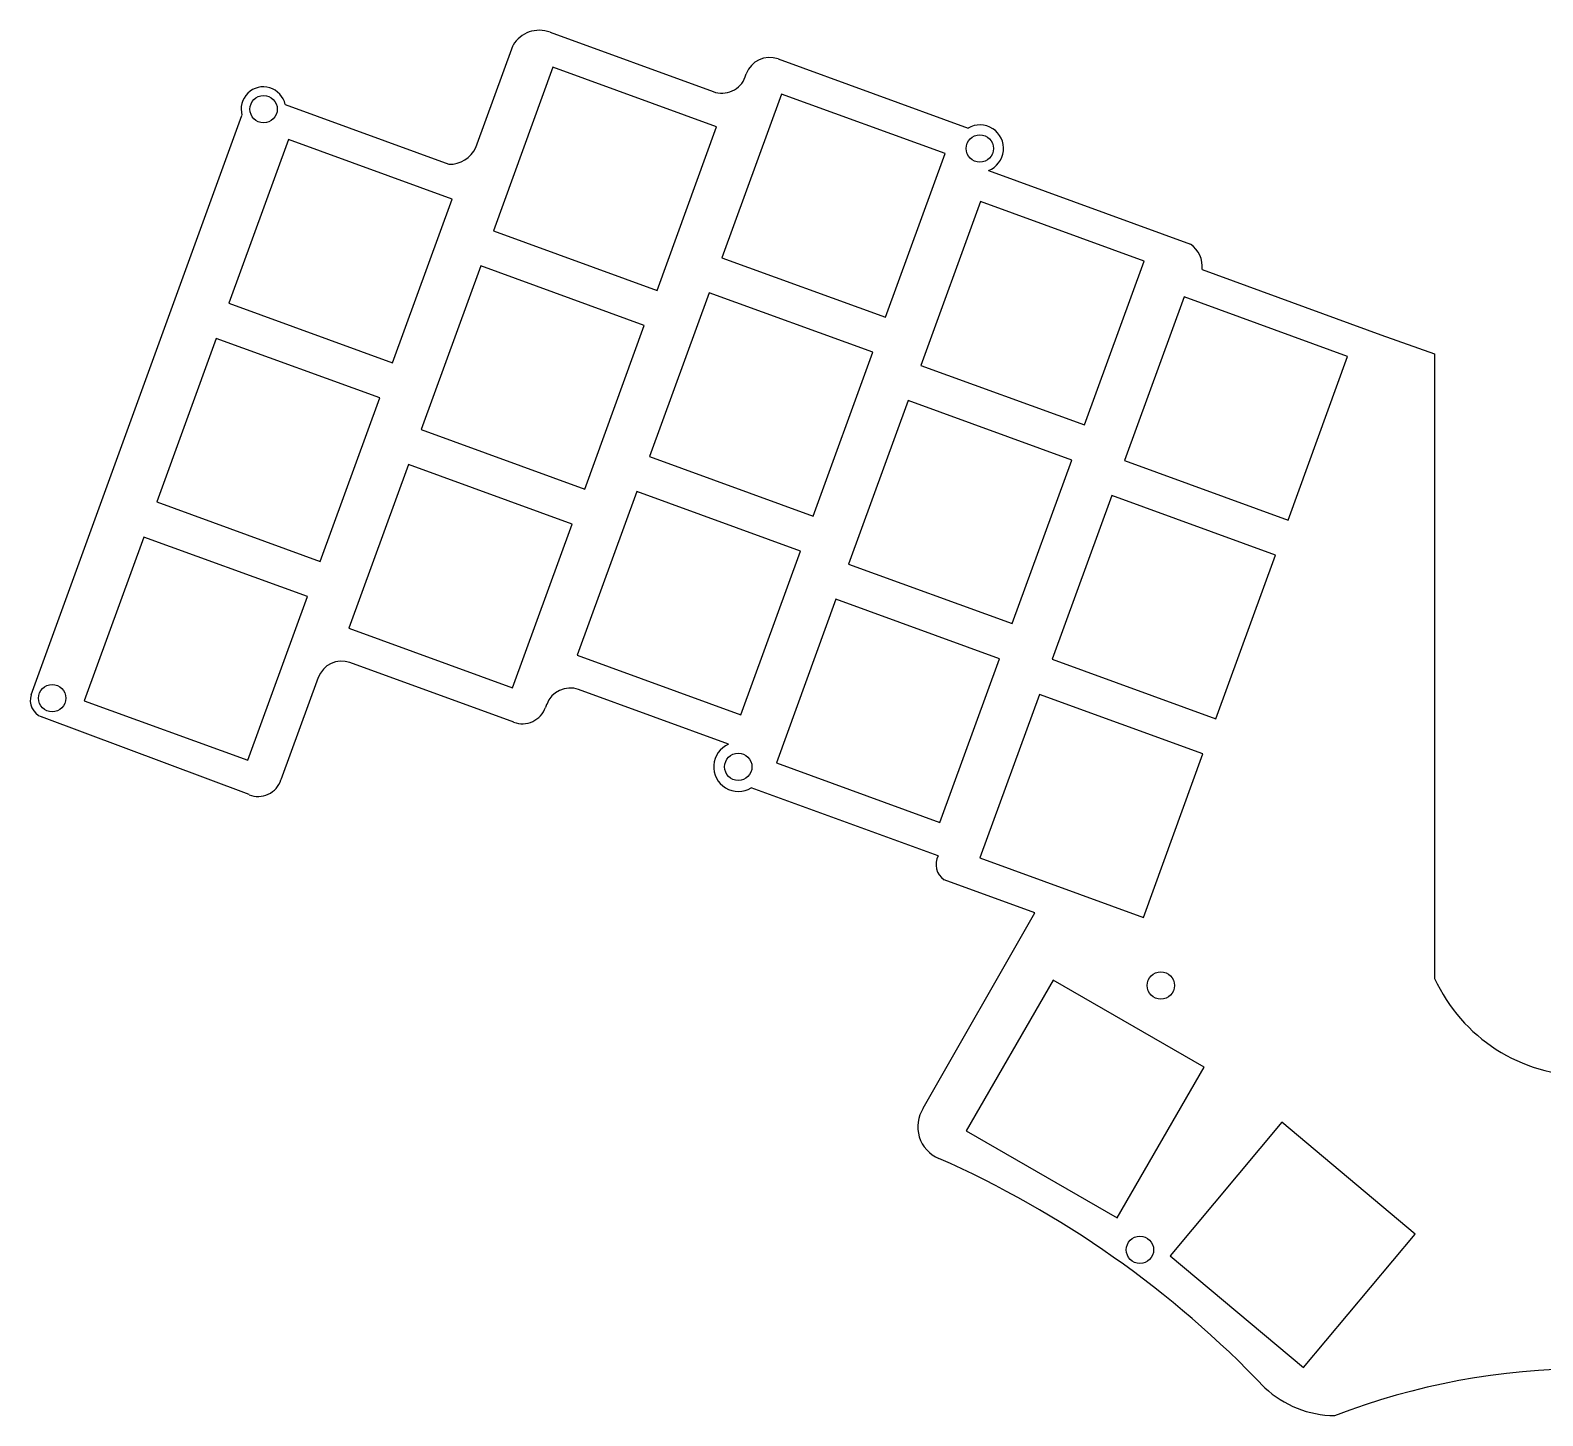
# Model space of a CAD drawing. Header units: millimetres. Extents: x 39 to 290, y -165 to -54.
# Drawn here: x 39.4 to 161, y -164.9 to -53.5 of the extents above; entities that cross this region are included whole.
import ezdxf

# ---------------------------------------------------------------- set-up
doc = ezdxf.new("R2010")
doc.units = ezdxf.units.MM
doc.layers.add('Part__Feature047', color=7, linetype='CONTINUOUS')

msp = doc.modelspace()

# ---------------------------------------------------------------- linework, layer by layer
at = {"layer": 'Part__Feature047'}
for p, q in [((81.2, -53.7), (94.32, -58.47)), ((81.2, -53.7, 1.51), (94.32, -58.47, 1.51)), ((81.2, -53.7), (81.2, -53.7, 1.51)), ((81.2, -53.7, 1.51), (94.32, -58.47, 1.51)), ((81.2, -53.7), (94.32, -58.47)), ((81.2, -53.7), (81.2, -53.7, 1.51)), ((75.24, -62.97), (78.23, -54.75)), ((75.24, -62.97, 1.51), (78.23, -54.75, 1.51)), ((75.24, -62.97, 1.51), (78.23, -54.75, 1.51)), ((75.24, -62.97), (78.23, -54.75)), ((78.23, -54.75), (78.23, -54.75, 1.51)), ((78.23, -54.75), (78.23, -54.75, 1.51)), ((99.55, -55.85), (114.82, -61.41)), ((99.55, -55.85, 1.51), (114.82, -61.41, 1.51)), ((99.55, -55.85), (99.55, -55.85, 1.51)), ((99.55, -55.85, 1.51), (114.82, -61.41, 1.51)), ((99.55, -55.85), (114.82, -61.41)), ((99.55, -55.85), (99.55, -55.85, 1.51)), ((81.44, -56.51), (76.66, -69.66)), ((81.44, -56.51, 1.51), (76.66, -69.66, 1.51)), ((81.44, -56.51, 1.51), (76.66, -69.66, 1.51)), ((81.44, -56.51), (76.66, -69.66)), ((94.6, -61.3), (81.44, -56.51)), ((94.6, -61.3, 1.51), (81.44, -56.51, 1.51)), ((81.44, -56.51), (81.44, -56.51, 1.51)), ((94.6, -61.3, 1.51), (81.44, -56.51, 1.51)), ((81.44, -56.51), (81.44, -56.51, 1.51)), ((94.6, -61.3), (81.44, -56.51)), ((96.89, -57.29), (96.98, -57.05)), ((96.89, -57.29, 1.51), (96.98, -57.05, 1.51)), ((96.89, -57.29, 1.51), (96.98, -57.05, 1.51)), ((96.89, -57.29), (96.98, -57.05)), ((96.98, -57.05), (96.98, -57.05, 1.51)), ((96.98, -57.05), (96.98, -57.05, 1.51)), ((96.89, -57.29), (96.89, -57.29, 1.51)), ((96.89, -57.29), (96.89, -57.29, 1.51)), ((59.9, -59.51), (73.06, -64.3)), ((59.9, -59.51, 1.51), (73.06, -64.3, 1.51)), ((59.9, -59.51), (59.9, -59.51, 1.51)), ((59.9, -59.51, 1.51), (73.06, -64.3, 1.51)), ((59.9, -59.51), (73.06, -64.3)), ((59.9, -59.51), (59.9, -59.51, 1.51)), ((94.32, -58.47), (94.32, -58.47, 1.51)), ((94.32, -58.47), (94.32, -58.47, 1.51)), ((99.81, -58.67), (95.02, -71.83)), ((99.81, -58.67, 1.51), (95.02, -71.83, 1.51)), ((99.81, -58.67, 1.51), (95.02, -71.83, 1.51)), ((99.81, -58.67), (95.02, -71.83)), ((112.97, -63.46), (99.81, -58.67)), ((112.97, -63.46, 1.51), (99.81, -58.67, 1.51)), ((99.81, -58.67), (99.81, -58.67, 1.51)), ((112.97, -63.46, 1.51), (99.81, -58.67, 1.51)), ((99.81, -58.67), (99.81, -58.67, 1.51)), ((112.97, -63.46), (99.81, -58.67)), ((39.47, -106.96), (56.43, -60.38)), ((39.47, -106.96, 1.51), (56.43, -60.38, 1.51)), ((39.47, -106.96, 1.51), (56.43, -60.38, 1.51)), ((39.47, -106.96), (56.43, -60.38)), ((56.43, -60.38), (56.43, -60.38, 1.51)), ((56.43, -60.38), (56.43, -60.38, 1.51)), ((58.17, -60.98), (58.17, -60.98, 1.51)), ((58.17, -60.98), (58.17, -60.98, 1.51)), ((89.81, -74.45), (94.6, -61.3)), ((89.81, -74.45, 1.51), (94.6, -61.3, 1.51)), ((89.81, -74.45, 1.51), (94.6, -61.3, 1.51)), ((89.81, -74.45), (94.6, -61.3)), ((94.6, -61.3), (94.6, -61.3, 1.51)), ((94.6, -61.3), (94.6, -61.3, 1.51)), ((114.82, -61.41), (114.82, -61.41, 1.51)), ((114.82, -61.41), (114.82, -61.41, 1.51)), ((60.17, -62.33), (55.38, -75.49)), ((60.17, -62.33, 1.51), (55.38, -75.49, 1.51)), ((60.17, -62.33, 1.51), (55.38, -75.49, 1.51)), ((60.17, -62.33), (55.38, -75.49)), ((73.32, -67.12), (60.17, -62.33)), ((73.32, -67.12, 1.51), (60.17, -62.33, 1.51)), ((60.17, -62.33), (60.17, -62.33, 1.51)), ((73.32, -67.12, 1.51), (60.17, -62.33, 1.51)), ((60.17, -62.33), (60.17, -62.33, 1.51)), ((73.32, -67.12), (60.17, -62.33)), ((75.24, -62.97), (75.24, -62.97, 1.51)), ((75.24, -62.97), (75.24, -62.97, 1.51)), ((73.06, -64.3), (73.06, -64.3, 1.51)), ((73.06, -64.3), (73.06, -64.3, 1.51)), ((108.18, -76.61), (112.97, -63.46)), ((108.18, -76.61, 1.51), (112.97, -63.46, 1.51)), ((108.18, -76.61, 1.51), (112.97, -63.46, 1.51)), ((108.18, -76.61), (112.97, -63.46)), ((112.97, -63.46), (112.97, -63.46, 1.51)), ((112.97, -63.46), (112.97, -63.46, 1.51)), ((115.77, -64.15), (115.77, -64.15, 1.51)), ((115.77, -64.15), (115.77, -64.15, 1.51)), ((116.45, -64.82), (132.7, -70.75)), ((116.45, -64.82, 1.51), (132.7, -70.75, 1.51)), ((116.45, -64.82), (116.45, -64.82, 1.51)), ((116.45, -64.82, 1.51), (132.7, -70.75, 1.51)), ((116.45, -64.82), (132.7, -70.75)), ((116.45, -64.82), (116.45, -64.82, 1.51)), ((68.54, -80.28), (73.32, -67.12)), ((68.54, -80.28, 1.51), (73.32, -67.12, 1.51)), ((68.54, -80.28, 1.51), (73.32, -67.12, 1.51)), ((68.54, -80.28), (73.32, -67.12)), ((73.32, -67.12), (73.32, -67.12, 1.51)), ((73.32, -67.12), (73.32, -67.12, 1.51)), ((115.82, -67.32), (111.03, -80.48)), ((115.82, -67.32, 1.51), (111.03, -80.48, 1.51)), ((115.82, -67.32, 1.51), (111.03, -80.48, 1.51)), ((115.82, -67.32), (111.03, -80.48)), ((128.97, -72.11), (115.82, -67.32)), ((128.97, -72.11, 1.51), (115.82, -67.32, 1.51)), ((115.82, -67.32), (115.82, -67.32, 1.51)), ((128.97, -72.11, 1.51), (115.82, -67.32, 1.51)), ((115.82, -67.32), (115.82, -67.32, 1.51)), ((128.97, -72.11), (115.82, -67.32)), ((76.66, -69.66), (89.81, -74.45)), ((76.66, -69.66, 1.51), (89.81, -74.45, 1.51)), ((76.66, -69.66), (76.66, -69.66, 1.51)), ((76.66, -69.66, 1.51), (89.81, -74.45, 1.51)), ((76.66, -69.66), (89.81, -74.45)), ((76.66, -69.66), (76.66, -69.66, 1.51)), ((132.7, -70.75), (132.7, -70.75, 1.51)), ((132.7, -70.75), (132.7, -70.75, 1.51)), ((75.63, -72.48), (70.84, -85.64)), ((75.63, -72.48, 1.51), (70.84, -85.64, 1.51)), ((75.63, -72.48, 1.51), (70.84, -85.64, 1.51)), ((75.63, -72.48), (70.84, -85.64)), ((88.78, -77.27), (75.63, -72.48)), ((88.78, -77.27, 1.51), (75.63, -72.48, 1.51)), ((75.63, -72.48), (75.63, -72.48, 1.51)), ((88.78, -77.27, 1.51), (75.63, -72.48, 1.51)), ((75.63, -72.48), (75.63, -72.48, 1.51)), ((88.78, -77.27), (75.63, -72.48)), ((95.02, -71.83), (108.18, -76.61)), ((95.02, -71.83, 1.51), (108.18, -76.61, 1.51)), ((95.02, -71.83), (95.02, -71.83, 1.51)), ((95.02, -71.83, 1.51), (108.18, -76.61, 1.51)), ((95.02, -71.83), (108.18, -76.61)), ((95.02, -71.83), (95.02, -71.83, 1.51)), ((124.18, -85.27), (128.97, -72.11)), ((124.18, -85.27, 1.51), (128.97, -72.11, 1.51)), ((124.18, -85.27, 1.51), (128.97, -72.11, 1.51)), ((124.18, -85.27), (128.97, -72.11)), ((128.97, -72.11), (128.97, -72.11, 1.51)), ((128.97, -72.11), (128.97, -72.11, 1.51)), ((133.64, -72.78), (148.01, -78.02)), ((133.64, -72.78, 1.51), (148.01, -78.02, 1.51)), ((133.64, -72.78), (133.64, -72.78, 1.51)), ((133.64, -72.78, 1.51), (148.01, -78.02, 1.51)), ((133.64, -72.78), (148.01, -78.02)), ((133.64, -72.78), (133.64, -72.78, 1.51)), ((94, -74.65), (89.21, -87.8)), ((94, -74.65, 1.51), (89.21, -87.8, 1.51)), ((94, -74.65, 1.51), (89.21, -87.8, 1.51)), ((94, -74.65), (89.21, -87.8)), ((89.81, -74.45), (89.81, -74.45, 1.51)), ((89.81, -74.45), (89.81, -74.45, 1.51)), ((107.15, -79.43), (94, -74.65)), ((107.15, -79.43, 1.51), (94, -74.65, 1.51)), ((94, -74.65), (94, -74.65, 1.51)), ((107.15, -79.43, 1.51), (94, -74.65, 1.51)), ((94, -74.65), (94, -74.65, 1.51)), ((107.15, -79.43), (94, -74.65)), ((132.19, -74.98), (127.4, -88.13)), ((132.19, -74.98, 1.51), (127.4, -88.13, 1.51)), ((132.19, -74.98, 1.51), (127.4, -88.13, 1.51)), ((132.19, -74.98), (127.4, -88.13)), ((145.34, -79.77), (132.19, -74.98)), ((145.34, -79.77, 1.51), (132.19, -74.98, 1.51)), ((132.19, -74.98), (132.19, -74.98, 1.51)), ((145.34, -79.77, 1.51), (132.19, -74.98, 1.51)), ((132.19, -74.98), (132.19, -74.98, 1.51)), ((145.34, -79.77), (132.19, -74.98)), ((55.38, -75.49), (68.54, -80.28)), ((55.38, -75.49, 1.51), (68.54, -80.28, 1.51)), ((55.38, -75.49), (55.38, -75.49, 1.51)), ((55.38, -75.49, 1.51), (68.54, -80.28, 1.51)), ((55.38, -75.49), (68.54, -80.28)), ((55.38, -75.49), (55.38, -75.49, 1.51)), ((108.18, -76.61), (108.18, -76.61, 1.51)), ((108.18, -76.61), (108.18, -76.61, 1.51)), ((84, -90.43), (88.78, -77.27)), ((84, -90.43, 1.51), (88.78, -77.27, 1.51)), ((84, -90.43, 1.51), (88.78, -77.27, 1.51)), ((84, -90.43), (88.78, -77.27)), ((88.78, -77.27), (88.78, -77.27, 1.51)), ((88.78, -77.27), (88.78, -77.27, 1.51)), ((54.35, -78.31), (49.57, -91.46)), ((54.35, -78.31, 1.51), (49.57, -91.46, 1.51)), ((54.35, -78.31, 1.51), (49.57, -91.46, 1.51)), ((54.35, -78.31), (49.57, -91.46)), ((67.51, -83.1), (54.35, -78.31)), ((67.51, -83.1, 1.51), (54.35, -78.31, 1.51)), ((54.35, -78.31), (54.35, -78.31, 1.51)), ((67.51, -83.1, 1.51), (54.35, -78.31, 1.51)), ((54.35, -78.31), (54.35, -78.31, 1.51)), ((67.51, -83.1), (54.35, -78.31)), ((148.01, -78.02), (152.34, -79.54)), ((148.01, -78.02, 1.51), (152.34, -79.54, 1.51)), ((148.01, -78.02), (148.01, -78.02, 1.51)), ((148.01, -78.02, 1.51), (152.34, -79.54, 1.51)), ((148.01, -78.02), (152.34, -79.54)), ((148.01, -78.02), (148.01, -78.02, 1.51)), ((102.36, -92.59), (107.15, -79.43)), ((102.36, -92.59, 1.51), (107.15, -79.43, 1.51)), ((102.36, -92.59, 1.51), (107.15, -79.43, 1.51)), ((102.36, -92.59), (107.15, -79.43)), ((107.15, -79.43), (107.15, -79.43, 1.51)), ((107.15, -79.43), (107.15, -79.43, 1.51)), ((140.55, -92.92), (145.34, -79.77)), ((140.55, -92.92, 1.51), (145.34, -79.77, 1.51)), ((140.55, -92.92, 1.51), (145.34, -79.77, 1.51)), ((140.55, -92.92), (145.34, -79.77)), ((145.34, -79.77), (145.34, -79.77, 1.51)), ((145.34, -79.77), (145.34, -79.77, 1.51)), ((152.34, -79.54), (152.34, -129.76)), ((152.34, -79.54, 1.51), (152.34, -129.76, 1.51)), ((152.34, -79.54), (152.34, -79.54, 1.51)), ((152.34, -79.54, 1.51), (152.34, -129.76, 1.51)), ((152.34, -79.54), (152.34, -129.76)), ((152.34, -79.54), (152.34, -79.54, 1.51)), ((68.54, -80.28), (68.54, -80.28, 1.51)), ((68.54, -80.28), (68.54, -80.28, 1.51)), ((111.03, -80.48), (124.18, -85.27)), ((111.03, -80.48, 1.51), (124.18, -85.27, 1.51)), ((111.03, -80.48), (111.03, -80.48, 1.51)), ((111.03, -80.48, 1.51), (124.18, -85.27, 1.51)), ((111.03, -80.48), (124.18, -85.27)), ((111.03, -80.48), (111.03, -80.48, 1.51)), ((62.72, -96.25), (67.51, -83.1)), ((62.72, -96.25, 1.51), (67.51, -83.1, 1.51)), ((62.72, -96.25, 1.51), (67.51, -83.1, 1.51)), ((62.72, -96.25), (67.51, -83.1)), ((67.51, -83.1), (67.51, -83.1, 1.51)), ((67.51, -83.1), (67.51, -83.1, 1.51)), ((110, -83.3), (105.21, -96.45)), ((110, -83.3, 1.51), (105.21, -96.45, 1.51)), ((110, -83.3, 1.51), (105.21, -96.45, 1.51)), ((110, -83.3), (105.21, -96.45)), ((123.16, -88.09), (110, -83.3)), ((123.16, -88.09, 1.51), (110, -83.3, 1.51)), ((110, -83.3), (110, -83.3, 1.51)), ((123.16, -88.09, 1.51), (110, -83.3, 1.51)), ((110, -83.3), (110, -83.3, 1.51)), ((123.16, -88.09), (110, -83.3)), ((70.84, -85.64), (84, -90.43)), ((70.84, -85.64, 1.51), (84, -90.43, 1.51)), ((70.84, -85.64), (70.84, -85.64, 1.51)), ((70.84, -85.64, 1.51), (84, -90.43, 1.51)), ((70.84, -85.64), (84, -90.43)), ((70.84, -85.64), (70.84, -85.64, 1.51)), ((124.18, -85.27), (124.18, -85.27, 1.51)), ((124.18, -85.27), (124.18, -85.27, 1.51)), ((69.81, -88.46), (65.03, -101.61)), ((69.81, -88.46, 1.51), (65.03, -101.61, 1.51)), ((69.81, -88.46, 1.51), (65.03, -101.61, 1.51)), ((69.81, -88.46), (65.03, -101.61)), ((82.97, -93.25), (69.81, -88.46)), ((82.97, -93.25, 1.51), (69.81, -88.46, 1.51)), ((69.81, -88.46), (69.81, -88.46, 1.51)), ((82.97, -93.25, 1.51), (69.81, -88.46, 1.51)), ((69.81, -88.46), (69.81, -88.46, 1.51)), ((82.97, -93.25), (69.81, -88.46)), ((89.21, -87.8), (102.36, -92.59)), ((89.21, -87.8, 1.51), (102.36, -92.59, 1.51)), ((89.21, -87.8), (89.21, -87.8, 1.51)), ((89.21, -87.8, 1.51), (102.36, -92.59, 1.51)), ((89.21, -87.8), (102.36, -92.59)), ((89.21, -87.8), (89.21, -87.8, 1.51)), ((118.37, -101.24), (123.16, -88.09)), ((118.37, -101.24, 1.51), (123.16, -88.09, 1.51)), ((118.37, -101.24, 1.51), (123.16, -88.09, 1.51)), ((118.37, -101.24), (123.16, -88.09)), ((123.16, -88.09), (123.16, -88.09, 1.51)), ((123.16, -88.09), (123.16, -88.09, 1.51)), ((127.4, -88.13), (140.55, -92.92)), ((127.4, -88.13, 1.51), (140.55, -92.92, 1.51)), ((127.4, -88.13), (127.4, -88.13, 1.51)), ((127.4, -88.13, 1.51), (140.55, -92.92, 1.51)), ((127.4, -88.13), (140.55, -92.92)), ((127.4, -88.13), (127.4, -88.13, 1.51)), ((88.18, -90.62), (83.39, -103.78)), ((88.18, -90.62, 1.51), (83.39, -103.78, 1.51)), ((88.18, -90.62, 1.51), (83.39, -103.78, 1.51)), ((88.18, -90.62), (83.39, -103.78)), ((84, -90.43), (84, -90.43, 1.51)), ((84, -90.43), (84, -90.43, 1.51)), ((101.34, -95.41), (88.18, -90.62)), ((101.34, -95.41, 1.51), (88.18, -90.62, 1.51)), ((88.18, -90.62), (88.18, -90.62, 1.51)), ((101.34, -95.41, 1.51), (88.18, -90.62, 1.51)), ((88.18, -90.62), (88.18, -90.62, 1.51)), ((101.34, -95.41), (88.18, -90.62)), ((126.37, -90.95), (121.58, -104.11)), ((126.37, -90.95, 1.51), (121.58, -104.11, 1.51)), ((126.37, -90.95, 1.51), (121.58, -104.11, 1.51)), ((126.37, -90.95), (121.58, -104.11)), ((139.53, -95.74), (126.37, -90.95)), ((139.53, -95.74, 1.51), (126.37, -90.95, 1.51)), ((126.37, -90.95), (126.37, -90.95, 1.51)), ((139.53, -95.74, 1.51), (126.37, -90.95, 1.51)), ((126.37, -90.95), (126.37, -90.95, 1.51)), ((139.53, -95.74), (126.37, -90.95)), ((49.57, -91.46), (62.72, -96.25)), ((49.57, -91.46, 1.51), (62.72, -96.25, 1.51)), ((49.57, -91.46), (49.57, -91.46, 1.51)), ((49.57, -91.46, 1.51), (62.72, -96.25, 1.51)), ((49.57, -91.46), (62.72, -96.25)), ((49.57, -91.46), (49.57, -91.46, 1.51)), ((78.18, -106.4), (82.97, -93.25)), ((78.18, -106.4, 1.51), (82.97, -93.25, 1.51)), ((78.18, -106.4, 1.51), (82.97, -93.25, 1.51)), ((78.18, -106.4), (82.97, -93.25)), ((82.97, -93.25), (82.97, -93.25, 1.51)), ((82.97, -93.25), (82.97, -93.25, 1.51)), ((102.36, -92.59), (102.36, -92.59, 1.51)), ((102.36, -92.59), (102.36, -92.59, 1.51)), ((140.55, -92.92), (140.55, -92.92, 1.51)), ((140.55, -92.92), (140.55, -92.92, 1.51)), ((48.54, -94.28), (43.75, -107.44)), ((48.54, -94.28, 1.51), (43.75, -107.44, 1.51)), ((48.54, -94.28, 1.51), (43.75, -107.44, 1.51)), ((48.54, -94.28), (43.75, -107.44)), ((61.7, -99.07), (48.54, -94.28)), ((61.7, -99.07, 1.51), (48.54, -94.28, 1.51)), ((48.54, -94.28), (48.54, -94.28, 1.51)), ((61.7, -99.07, 1.51), (48.54, -94.28, 1.51)), ((48.54, -94.28), (48.54, -94.28, 1.51)), ((61.7, -99.07), (48.54, -94.28)), ((96.55, -108.56), (101.34, -95.41)), ((96.55, -108.56, 1.51), (101.34, -95.41, 1.51)), ((96.55, -108.56, 1.51), (101.34, -95.41, 1.51)), ((96.55, -108.56), (101.34, -95.41)), ((101.34, -95.41), (101.34, -95.41, 1.51)), ((101.34, -95.41), (101.34, -95.41, 1.51)), ((134.74, -108.9), (139.53, -95.74)), ((134.74, -108.9, 1.51), (139.53, -95.74, 1.51)), ((134.74, -108.9, 1.51), (139.53, -95.74, 1.51)), ((134.74, -108.9), (139.53, -95.74)), ((139.53, -95.74), (139.53, -95.74, 1.51)), ((139.53, -95.74), (139.53, -95.74, 1.51)), ((62.72, -96.25), (62.72, -96.25, 1.51)), ((62.72, -96.25), (62.72, -96.25, 1.51)), ((105.21, -96.45), (118.37, -101.24)), ((105.21, -96.45, 1.51), (118.37, -101.24, 1.51)), ((105.21, -96.45), (105.21, -96.45, 1.51)), ((105.21, -96.45, 1.51), (118.37, -101.24, 1.51)), ((105.21, -96.45), (118.37, -101.24)), ((105.21, -96.45), (105.21, -96.45, 1.51)), ((56.91, -112.23), (61.7, -99.07)), ((56.91, -112.23, 1.51), (61.7, -99.07, 1.51)), ((56.91, -112.23, 1.51), (61.7, -99.07, 1.51)), ((56.91, -112.23), (61.7, -99.07)), ((61.7, -99.07), (61.7, -99.07, 1.51)), ((61.7, -99.07), (61.7, -99.07, 1.51)), ((104.19, -99.27), (99.4, -112.43)), ((104.19, -99.27, 1.51), (99.4, -112.43, 1.51)), ((104.19, -99.27, 1.51), (99.4, -112.43, 1.51)), ((104.19, -99.27), (99.4, -112.43)), ((117.34, -104.06), (104.19, -99.27)), ((117.34, -104.06, 1.51), (104.19, -99.27, 1.51)), ((104.19, -99.27), (104.19, -99.27, 1.51)), ((117.34, -104.06, 1.51), (104.19, -99.27, 1.51)), ((104.19, -99.27), (104.19, -99.27, 1.51)), ((117.34, -104.06), (104.19, -99.27)), ((65.03, -101.61), (78.18, -106.4)), ((65.03, -101.61, 1.51), (78.18, -106.4, 1.51)), ((65.03, -101.61), (65.03, -101.61, 1.51)), ((65.03, -101.61, 1.51), (78.18, -106.4, 1.51)), ((65.03, -101.61), (78.18, -106.4)), ((65.03, -101.61), (65.03, -101.61, 1.51)), ((118.37, -101.24), (118.37, -101.24, 1.51)), ((118.37, -101.24), (118.37, -101.24, 1.51)), ((78.28, -109.17), (65.11, -104.37)), ((78.28, -109.17, 1.51), (65.11, -104.37, 1.51)), ((65.11, -104.37), (65.11, -104.37, 1.51)), ((78.28, -109.17, 1.51), (65.11, -104.37, 1.51)), ((65.11, -104.37), (65.11, -104.37, 1.51)), ((78.28, -109.17), (65.11, -104.37)), ((83.39, -103.78), (96.55, -108.56)), ((83.39, -103.78, 1.51), (96.55, -108.56, 1.51)), ((83.39, -103.78), (83.39, -103.78, 1.51)), ((83.39, -103.78, 1.51), (96.55, -108.56, 1.51)), ((83.39, -103.78), (96.55, -108.56)), ((83.39, -103.78), (83.39, -103.78, 1.51)), ((112.56, -117.22), (117.34, -104.06)), ((112.56, -117.22, 1.51), (117.34, -104.06, 1.51)), ((112.56, -117.22, 1.51), (117.34, -104.06, 1.51)), ((112.56, -117.22), (117.34, -104.06)), ((117.34, -104.06), (117.34, -104.06, 1.51)), ((117.34, -104.06), (117.34, -104.06, 1.51)), ((121.58, -104.11), (134.74, -108.9)), ((121.58, -104.11, 1.51), (134.74, -108.9, 1.51)), ((121.58, -104.11), (121.58, -104.11, 1.51)), ((121.58, -104.11, 1.51), (134.74, -108.9, 1.51)), ((121.58, -104.11), (134.74, -108.9)), ((121.58, -104.11), (121.58, -104.11, 1.51)), ((62.56, -105.58), (59.56, -113.81)), ((62.56, -105.58, 1.51), (59.56, -113.81, 1.51)), ((62.56, -105.58, 1.51), (59.56, -113.81, 1.51)), ((62.56, -105.58), (59.56, -113.81)), ((62.56, -105.58), (62.56, -105.58, 1.51)), ((62.56, -105.58), (62.56, -105.58, 1.51)), ((39.47, -106.96), (39.47, -106.96, 1.51)), ((39.47, -106.96), (39.47, -106.96, 1.51)), ((78.18, -106.4), (78.18, -106.4, 1.51)), ((78.18, -106.4), (78.18, -106.4, 1.51)), ((95.56, -110.93), (83.49, -106.54)), ((95.56, -110.93, 1.51), (83.49, -106.54, 1.51)), ((95.56, -110.93, 1.51), (83.49, -106.54, 1.51)), ((83.49, -106.54), (83.49, -106.54, 1.51)), ((95.56, -110.93), (83.49, -106.54)), ((83.49, -106.54), (83.49, -106.54, 1.51)), ((120.56, -106.93), (115.77, -120.08)), ((120.56, -106.93, 1.51), (115.77, -120.08, 1.51)), ((120.56, -106.93, 1.51), (115.77, -120.08, 1.51)), ((120.56, -106.93), (115.77, -120.08)), ((133.71, -111.71), (120.56, -106.93)), ((133.71, -111.71, 1.51), (120.56, -106.93, 1.51)), ((120.56, -106.93), (120.56, -106.93, 1.51)), ((133.71, -111.71, 1.51), (120.56, -106.93, 1.51)), ((120.56, -106.93), (120.56, -106.93, 1.51)), ((133.71, -111.71), (120.56, -106.93)), ((43.75, -107.44), (56.91, -112.23)), ((43.75, -107.44, 1.51), (56.91, -112.23, 1.51)), ((43.75, -107.44), (43.75, -107.44, 1.51)), ((43.75, -107.44, 1.51), (56.91, -112.23, 1.51)), ((43.75, -107.44), (56.91, -112.23)), ((43.75, -107.44), (43.75, -107.44, 1.51)), ((80.93, -107.73), (80.84, -107.97)), ((80.93, -107.73, 1.51), (80.84, -107.97, 1.51)), ((80.93, -107.73, 1.51), (80.84, -107.97, 1.51)), ((80.93, -107.73), (80.84, -107.97)), ((80.84, -107.97), (80.84, -107.97, 1.51)), ((80.84, -107.97), (80.84, -107.97, 1.51)), ((80.93, -107.73), (80.93, -107.73, 1.51)), ((80.93, -107.73), (80.93, -107.73, 1.51)), ((57, -114.99), (40.32, -108.74)), ((57, -114.99, 1.51), (40.32, -108.74, 1.51)), ((40.32, -108.74), (40.32, -108.74, 1.51)), ((57, -114.99, 1.51), (40.32, -108.74, 1.51)), ((40.32, -108.74), (40.32, -108.74, 1.51)), ((57, -114.99), (40.32, -108.74)), ((41.16, -108.33), (41.16, -108.33, 1.51)), ((41.16, -108.33), (41.16, -108.33, 1.51)), ((78.28, -109.17), (78.28, -109.17, 1.51)), ((78.28, -109.17), (78.28, -109.17, 1.51)), ((96.55, -108.56), (96.55, -108.56, 1.51)), ((96.55, -108.56), (96.55, -108.56, 1.51)), ((134.74, -108.9), (134.74, -108.9, 1.51)), ((134.74, -108.9), (134.74, -108.9, 1.51)), ((95.56, -110.93), (95.56, -110.93, 1.51)), ((95.56, -110.93), (95.56, -110.93, 1.51)), ((128.93, -124.87), (133.71, -111.71)), ((128.93, -124.87, 1.51), (133.71, -111.71, 1.51)), ((128.93, -124.87, 1.51), (133.71, -111.71, 1.51)), ((128.93, -124.87), (133.71, -111.71)), ((133.71, -111.71), (133.71, -111.71, 1.51)), ((133.71, -111.71), (133.71, -111.71, 1.51)), ((56.91, -112.23), (56.91, -112.23, 1.51)), ((56.91, -112.23), (56.91, -112.23, 1.51)), ((99.4, -112.43), (112.56, -117.22)), ((99.4, -112.43, 1.51), (112.56, -117.22, 1.51)), ((99.4, -112.43), (99.4, -112.43, 1.51)), ((99.4, -112.43, 1.51), (112.56, -117.22, 1.51)), ((99.4, -112.43), (112.56, -117.22)), ((99.4, -112.43), (99.4, -112.43, 1.51)), ((59.56, -113.81), (59.56, -113.81, 1.51)), ((59.56, -113.81), (59.56, -113.81, 1.51)), ((96.34, -113.85), (96.34, -113.85, 1.51)), ((96.34, -113.85), (96.34, -113.85, 1.51)), ((57, -114.99), (57, -114.99, 1.51)), ((57, -114.99), (57, -114.99, 1.51)), ((112.42, -119.9), (97.38, -114.43)), ((112.42, -119.9, 1.51), (97.38, -114.43, 1.51)), ((112.42, -119.9, 1.51), (97.38, -114.43, 1.51)), ((97.38, -114.43), (97.38, -114.43, 1.51)), ((112.42, -119.9), (97.38, -114.43)), ((97.38, -114.43), (97.38, -114.43, 1.51)), ((112.56, -117.22), (112.56, -117.22, 1.51)), ((112.56, -117.22), (112.56, -117.22, 1.51)), ((112.42, -119.9), (112.42, -119.9, 1.51)), ((112.42, -119.9), (112.42, -119.9, 1.51)), ((115.77, -120.08), (128.93, -124.87)), ((115.77, -120.08, 1.51), (128.93, -124.87, 1.51)), ((115.77, -120.08), (115.77, -120.08, 1.51)), ((115.77, -120.08, 1.51), (128.93, -124.87, 1.51)), ((115.77, -120.08), (128.93, -124.87)), ((115.77, -120.08), (115.77, -120.08, 1.51)), ((120.2, -124.49), (112.89, -121.83)), ((120.2, -124.49, 1.51), (112.89, -121.83, 1.51)), ((120.2, -124.49, 1.51), (112.89, -121.83, 1.51)), ((112.89, -121.83), (112.89, -121.83, 1.51)), ((120.2, -124.49), (112.89, -121.83)), ((112.89, -121.83), (112.89, -121.83, 1.51)), ((111.21, -140.2), (120.2, -124.49)), ((111.21, -140.2, 1.51), (120.2, -124.49, 1.51)), ((111.21, -140.2, 1.51), (120.2, -124.49, 1.51)), ((111.21, -140.2), (120.2, -124.49)), ((120.2, -124.49), (120.2, -124.49, 1.51)), ((120.2, -124.49), (120.2, -124.49, 1.51)), ((128.93, -124.87), (128.93, -124.87, 1.51)), ((128.93, -124.87), (128.93, -124.87, 1.51)), ((121.67, -129.9), (114.67, -142.02)), ((121.67, -129.9, 1.51), (114.67, -142.02, 1.51)), ((121.67, -129.9, 1.51), (114.67, -142.02, 1.51)), ((121.67, -129.9), (114.67, -142.02)), ((133.8, -136.9), (121.67, -129.9)), ((133.8, -136.9, 1.51), (121.67, -129.9, 1.51)), ((121.67, -129.9), (121.67, -129.9, 1.51)), ((133.8, -136.9, 1.51), (121.67, -129.9, 1.51)), ((121.67, -129.9), (121.67, -129.9, 1.51)), ((133.8, -136.9), (121.67, -129.9)), ((152.34, -129.76), (152.34, -129.76, 1.51)), ((152.34, -129.76), (152.34, -129.76, 1.51)), ((130.32, -131.43), (130.32, -131.43, 1.51)), ((130.32, -131.43), (130.32, -131.43, 1.51)), ((126.8, -149.02), (133.8, -136.9)), ((126.8, -149.02, 1.51), (133.8, -136.9, 1.51)), ((126.8, -149.02, 1.51), (133.8, -136.9, 1.51)), ((126.8, -149.02), (133.8, -136.9)), ((133.8, -136.9), (133.8, -136.9, 1.51)), ((133.8, -136.9), (133.8, -136.9, 1.51)), ((111.21, -140.2), (111.21, -140.2, 1.51)), ((111.21, -140.2), (111.21, -140.2, 1.51)), ((114.67, -142.02), (126.8, -149.02)), ((114.67, -142.02, 1.51), (126.8, -149.02, 1.51)), ((114.67, -142.02), (114.67, -142.02, 1.51)), ((114.67, -142.02, 1.51), (126.8, -149.02, 1.51)), ((114.67, -142.02), (126.8, -149.02)), ((114.67, -142.02), (114.67, -142.02, 1.51)), ((140.06, -141.32), (131.06, -152.05)), ((140.06, -141.32, 1.51), (131.06, -152.05, 1.51)), ((140.06, -141.32, 1.51), (131.06, -152.05, 1.51)), ((140.06, -141.32), (131.06, -152.05)), ((150.78, -150.32), (140.06, -141.32)), ((150.78, -150.32, 1.51), (140.06, -141.32, 1.51)), ((140.06, -141.32), (140.06, -141.32, 1.51)), ((150.78, -150.32, 1.51), (140.06, -141.32, 1.51)), ((140.06, -141.32), (140.06, -141.32, 1.51)), ((150.78, -150.32), (140.06, -141.32)), ((112.47, -144.23), (112.47, -144.23, 1.51)), ((112.47, -144.23), (112.47, -144.23, 1.51)), ((126.8, -149.02), (126.8, -149.02, 1.51)), ((126.8, -149.02), (126.8, -149.02, 1.51)), ((141.78, -161.05), (150.78, -150.32)), ((141.78, -161.05, 1.51), (150.78, -150.32, 1.51)), ((141.78, -161.05, 1.51), (150.78, -150.32, 1.51)), ((141.78, -161.05), (150.78, -150.32)), ((150.78, -150.32), (150.78, -150.32, 1.51)), ((150.78, -150.32), (150.78, -150.32, 1.51)), ((128.64, -152.68), (128.64, -152.68, 1.51)), ((128.64, -152.68), (128.64, -152.68, 1.51)), ((131.06, -152.05), (141.78, -161.05)), ((131.06, -152.05, 1.51), (141.78, -161.05, 1.51)), ((131.06, -152.05), (131.06, -152.05, 1.51)), ((131.06, -152.05, 1.51), (141.78, -161.05, 1.51)), ((131.06, -152.05), (141.78, -161.05)), ((131.06, -152.05), (131.06, -152.05, 1.51)), ((141.78, -161.05), (141.78, -161.05, 1.51)), ((141.78, -161.05), (141.78, -161.05, 1.51)), ((138.69, -162.68), (138.69, -162.68, 1.51)), ((138.69, -162.68), (138.69, -162.68, 1.51)), ((144.29, -164.92), (144.29, -164.92, 1.51)), ((144.29, -164.92), (144.29, -164.92, 1.51))]:
    msp.add_line(p, q, dxfattribs=at)
for centre in [(58.17, -59.88), (58.17, -59.88, 1.51), (58.17, -59.88, 1.51), (58.17, -59.88), (115.77, -63.05), (115.77, -63.05, 1.51), (115.77, -63.05, 1.51), (115.77, -63.05), (41.16, -107.23), (41.16, -107.23, 1.51), (41.16, -107.23, 1.51), (41.16, -107.23), (96.34, -112.75), (96.34, -112.75, 1.51), (96.34, -112.75, 1.51), (96.34, -112.75), (130.32, -130.33), (130.32, -130.33, 1.51), (130.32, -130.33, 1.51), (130.32, -130.33), (128.64, -151.58), (128.64, -151.58, 1.51), (128.64, -151.58, 1.51), (128.64, -151.58)]:
    msp.add_circle(centre, 1.1, dxfattribs=at)
for centre, radius, start, end in [((80.34, -55.99), 2.45, 69.3962, 149.5795), ((80.34, -55.99, 1.51), 2.45, 69.3962, 149.5795), ((80.34, -55.99, 1.51), 2.45, 69.3962, 149.5795), ((80.34, -55.99), 2.45, 69.3962, 149.5795), ((98.86, -57.73), 2, 70.0044, 159.9951), ((98.86, -57.73, 1.51), 2, 70.0044, 159.9951), ((98.86, -57.73, 1.51), 2, 70.0044, 159.9951), ((98.86, -57.73), 2, 70.0044, 159.9951), ((58.15, -59.88), 1.79, 11.9145, -164.0587), ((58.15, -59.88, 1.51), 1.79, 11.9145, -164.0587), ((58.15, -59.88, 1.51), 1.79, 11.9145, -164.0587), ((58.15, -59.88), 1.79, 11.9145, -164.0587), ((95.02, -56.6), 2, -110.3704, -20.2546), ((95.02, -56.6, 1.51), 2, -110.3704, -20.2546), ((95.02, -56.6), 2, -110.3704, -20.2546), ((95.02, -56.6, 1.51), 2, -110.3704, -20.2546), ((115.77, -63.05), 1.9, -68.9354, 120.2341), ((115.77, -63.05, 1.51), 1.9, -68.9354, 120.2341), ((115.77, -63.05, 1.51), 1.9, -68.9354, 120.2341), ((115.77, -63.05), 1.9, -68.9354, 120.2341), ((73.14, -62), 2.31, -92.0847, -24.8643), ((73.14, -62, 1.51), 2.31, -92.0847, -24.8643), ((73.14, -62), 2.31, -92.0847, -24.8643), ((73.14, -62, 1.51), 2.31, -92.0847, -24.8643), ((131.54, -72.51), 2.11, -7.3527, 56.7728), ((131.54, -72.51, 1.51), 2.11, -7.3527, 56.7728), ((131.54, -72.51, 1.51), 2.11, -7.3527, 56.7728), ((131.54, -72.51), 2.11, -7.3527, 56.7728), ((64.44, -106.26), 2, 70.4318, 160.0008), ((64.44, -106.26, 1.51), 2, 70.4318, 160.0008), ((64.44, -106.26), 2, 70.4318, 160.0008), ((64.44, -106.26, 1.51), 2, 70.4318, 160.0008), ((40.84, -107.4), 1.44, 162.1366, -111.0624), ((40.84, -107.4, 1.51), 1.44, 162.1366, -111.0624), ((40.84, -107.4, 1.51), 1.44, 162.1366, -111.0624), ((40.84, -107.4), 1.44, 162.1366, -111.0624), ((82.81, -108.42), 2, 70.0012, 159.8175), ((82.81, -108.42, 1.51), 2, 70.0012, 159.8175), ((82.81, -108.42), 2, 70.0012, 159.8175), ((82.81, -108.42, 1.51), 2, 70.0012, 159.8175), ((78.96, -107.29), 2, -110.0022, -19.9972), ((78.96, -107.29, 1.51), 2, -110.0022, -19.9972), ((78.96, -107.29, 1.51), 2, -110.0022, -19.9972), ((78.96, -107.29), 2, -110.0022, -19.9972), ((96.34, -112.75), 1.98, 113.5055, -58.2688), ((96.34, -112.75, 1.51), 1.98, 113.5055, -58.2688), ((96.34, -112.75, 1.51), 1.98, 113.5055, -58.2688), ((96.34, -112.75), 1.98, 113.5055, -58.2688), ((57.72, -113.18), 1.95, -111.5414, -18.7359), ((57.72, -113.18, 1.51), 1.95, -111.5414, -18.7359), ((57.72, -113.18, 1.51), 1.95, -111.5414, -18.7359), ((57.72, -113.18), 1.95, -111.5414, -18.7359), ((113.72, -120.61), 1.48, 151.5172, -124.4055), ((113.72, -120.61, 1.51), 1.48, 151.5172, -124.4055), ((113.72, -120.61, 1.51), 1.48, 151.5172, -124.4055), ((113.72, -120.61), 1.48, 151.5172, -124.4055), ((164.54, -124.17), 13.42, -155.3811, -24.6189), ((164.54, -124.17, 1.51), 13.42, -155.3811, -24.6189), ((164.54, -124.17), 13.42, -155.3811, -24.6189), ((164.54, -124.17, 1.51), 13.42, -155.3811, -24.6189), ((113.51, -141.69), 2.74, 146.9418, -112.2836), ((113.51, -141.69, 1.51), 2.74, 146.9418, -112.2836), ((113.51, -141.69, 1.51), 2.74, 146.9418, -112.2836), ((113.51, -141.69), 2.74, 146.9418, -112.2836), ((79.37, -219.13), 81.89, 43.5843, 66.1546), ((79.37, -219.13, 1.51), 81.89, 43.5843, 66.1546), ((79.37, -219.13), 81.89, 43.5843, 66.1546), ((79.37, -219.13, 1.51), 81.89, 43.5843, 66.1546), ((164.54, -217.36), 56.21, 68.8859, 111.1141), ((164.54, -217.36, 1.51), 56.21, 68.8859, 111.1141), ((164.54, -217.36), 56.21, 68.8859, 111.1141), ((164.54, -217.36, 1.51), 56.21, 68.8859, 111.1141), ((144.38, -156.55), 8.36, -132.9527, -90.6168), ((144.38, -156.55, 1.51), 8.36, -132.9527, -90.6168), ((144.38, -156.55, 1.51), 8.36, -132.9527, -90.6168), ((144.38, -156.55), 8.36, -132.9527, -90.6168)]:
    msp.add_arc(centre, radius, start, end, dxfattribs=at)

doc.saveas('drawing.dxf')
